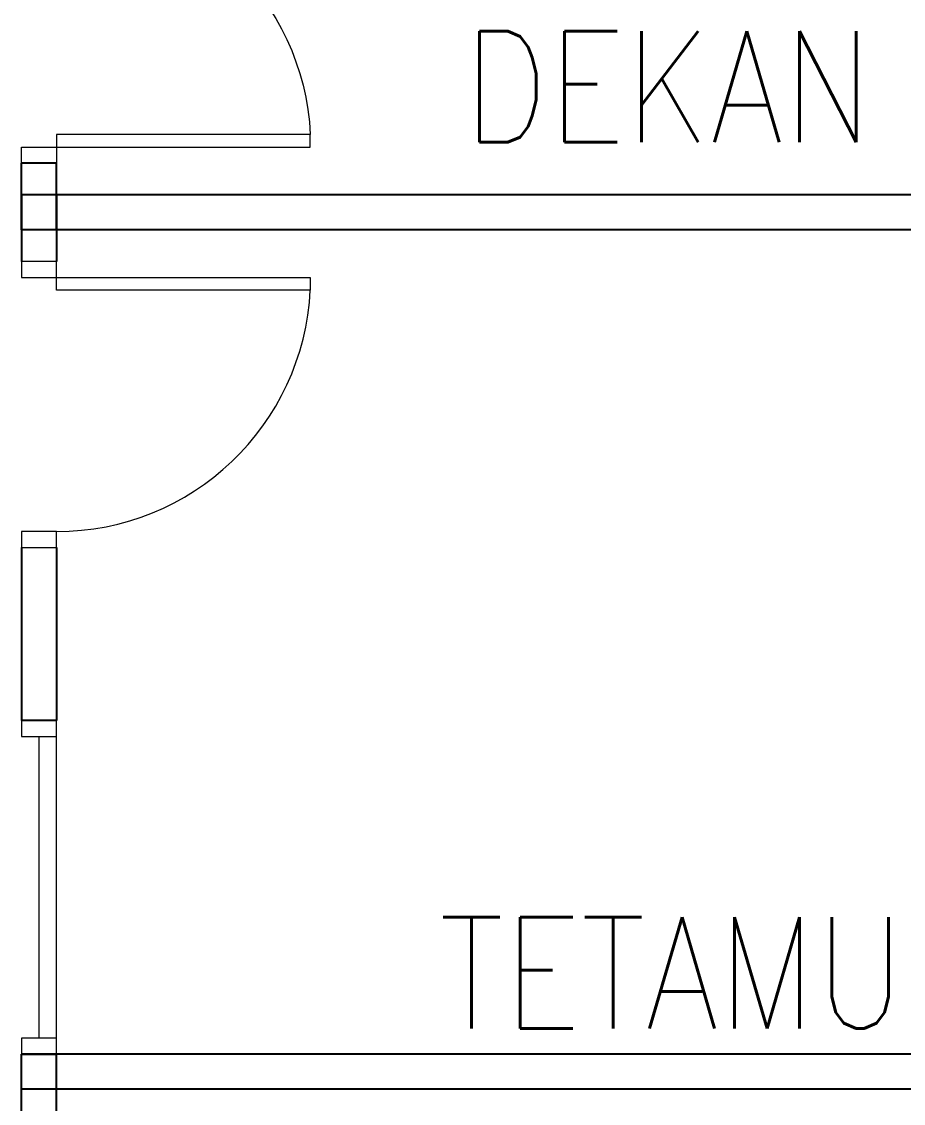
# Model space of a CAD drawing. Header units: inches. Extents: x -86208230 to 200276, y 9267 to 1246656.
# Drawn here: x 133804 to 136580, y 53668 to 57073 of the extents above; entities that cross this region are included whole.
import ezdxf
from ezdxf.enums import TextEntityAlignment as Align

# ---------------------------------------------------------------- set-up
doc = ezdxf.new("R2010")
doc.units = ezdxf.units.IN
doc.header["$MEASUREMENT"] = 0
for name, color, linetype, lineweight in [('DOOR', 8, 'Continuous', 20), ('t3', 8, 'Continuous', 25), ('WIN', 8, 'Continuous', 18)]:
    doc.layers.add(name, color=color, linetype=linetype, lineweight=lineweight)
doc.layers.add('partition', color=8, linetype='Continuous')
doc.styles.add('LAILA', font='romans.shx', dxfattribs={"width": 0.85})

# ---------------------------------------------------------------- blocks, each defined once
blk = doc.blocks.new('dr16')
at = {"layer": 'DOOR', "color": 1}
blk.add_line((-2409712.2, -909070.8), (-2409602.2, -909070.8), dxfattribs=at)
for points in [[(-2409712.2, -909070.8), (-2409602.2, -909070.8), (-2409602.2, -909020.8), (-2409712.2, -909020.8)], [(-2410511.2, -909830.8), (-2409712.2, -909830.8), (-2409712.2, -909870.8), (-2410511.2, -909870.8)], [(-2409712.2, -909920.8), (-2409602.2, -909920.8), (-2409602.2, -909870.8), (-2409712.2, -909870.8)]]:
    blk.add_lwpolyline(points, close=True, dxfattribs=at)
at = {"layer": 'DOOR', "color": 9}
blk.add_arc((-2409712.2, -909870.8), 800, 90, 177.134, dxfattribs=at)

msp = doc.modelspace()

# ---------------------------------------------------------------- linework, layer by layer
at = {"layer": 'partition'}
for p, q in [((133913.7, 56628.1), (133803.7, 56628.1)), ((133803.7, 56418.1), (133803.7, 56628.1)), ((133913.7, 56418.1), (133913.7, 56628.1)), ((137728.7, 56528.1), (133803.7, 56528.1)), ((133803.7, 56528.1), (133803.7, 56318.1)), ((133913.7, 56528.1), (133913.7, 56318.1)), ((137728.7, 56418.1), (133803.7, 56418.1)), ((133803.7, 55418.1), (133803.7, 54873.1)), ((133913.7, 55418.1), (133913.7, 54873.1)), ((133913.7, 54873.1), (133803.7, 54873.1)), ((137803.7, 53823.1), (133803.7, 53823.1)), ((133803.7, 53823.1), (133913.7, 53823.1)), ((133803.7, 53613.1), (133803.7, 53823.1)), ((133913.7, 53613.1), (133913.7, 53823.1)), ((137803.7, 53713.1), (133803.7, 53713.1))]:
    msp.add_line(p, q, dxfattribs=at)
at = {"layer": 'WIN'}
for p, q in [((133913.7, 53823.1), (133913.7, 54873.1)), ((133858.7, 53873.1), (133858.7, 54823.1))]:
    msp.add_line(p, q, dxfattribs=at)
for points in [[(133913.7, 54873.1), (133803.7, 54873.1), (133803.7, 54823.1), (133913.7, 54823.1)], [(133913.7, 53873.1), (133803.7, 53873.1), (133803.7, 53823.1), (133913.7, 53823.1)]]:
    msp.add_lwpolyline(points, close=True, dxfattribs=at)

# ---------------------------------------------------------------- block references
at = {"layer": 'DOOR', "xscale": -1}
msp.add_blockref('dr16', (-2275798.4, 966548.9), dxfattribs=at)
at = {"layer": 'DOOR', "rotation": 180}
msp.add_blockref('dr16', (-2275798.4, -853602.6), dxfattribs=at)

# ---------------------------------------------------------------- texts
at = {"layer": 't3', "style": 'LAILA', "width": 0.85}
for s, p in [('DEKAN', (135194.8, 57043.2)), ('TETAMU', (135118.2, 54254.1))]:
    msp.add_text(s, height=350, dxfattribs=at).set_placement(p, align=Align.TOP_LEFT)

doc.saveas('drawing.dxf')
